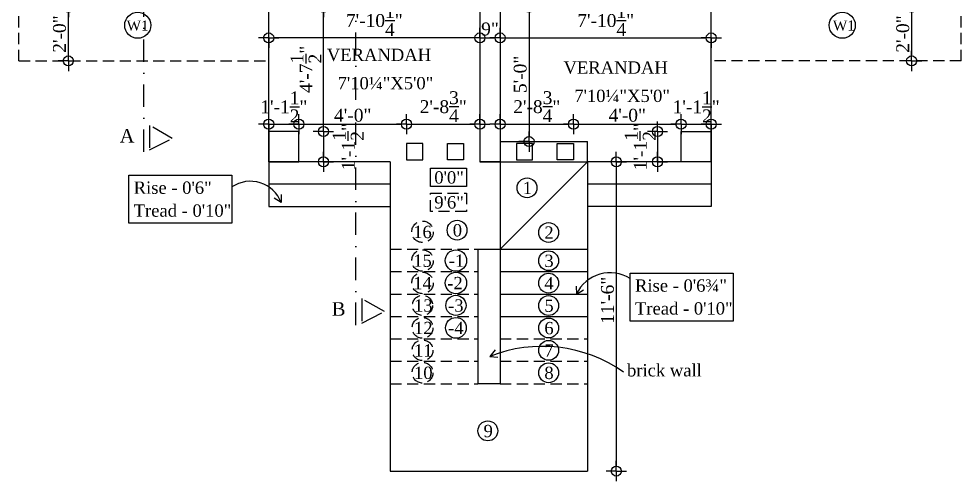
# Model space of a CAD drawing. Extents: x -4781 to 3971, y -2954 to -1072.
# Drawn here: x -2926 to -2505.5, y -2288.2 to -2081.9 of the extents above; entities that cross this region are included whole.
import ezdxf

# ---------------------------------------------------------------- set-up
doc = ezdxf.new("R2010")
doc.units = 0
doc.header["$LTSCALE"] = 20
doc.header["$MEASUREMENT"] = 0
doc.header["$PDMODE"] = 34
doc.linetypes.add('DASHDOT', pattern=[1, 0.5, -0.25, 0, -0.25])
doc.linetypes.add('HIDDEN', pattern=[0.375, 0.25, -0.125])
doc.layers.get('0').update_dxf_attribs({"linetype": 'CONTINUOUS'})
doc.layers.get('DEFPOINTS').update_dxf_attribs({"linetype": 'CONTINUOUS'})
for name, color, linetype in [('DETTEXT', 7, 'CONTINUOUS'), ('DIMLINE', 254, 'CONTINUOUS'), ('Roof lilne', 31, 'CONTINUOUS'), ('sec', 13, 'DASHDOT'), ('text', 2, 'CONTINUOUS'), ('wall', 13, 'CONTINUOUS'), ('windowtext', 2, 'CONTINUOUS')]:
    doc.layers.add(name, color=color, linetype=linetype)
doc.styles.add('DIMTEXT', font='times_1.ttf')
doc.styles.add('style5', font='times_1.ttf')
doc.dimstyles.new('ARCH_48_0', dxfattribs={"dimtxt": 5.75, "dimasz": 2.25, "dimexe": 0.25, "dimexo": 0, "dimgap": 1, "dimtad": 1, "dimzin": 3, "dimdsep": 46, "dimlunit": 4, "dimtxsty": 'DIMTEXT', "dimblk": 'BLK', "dimcen": 0, "dimdle": 0.09375, "dimse1": 1, "dimse2": 1, "dimclrd": 254, "dimclrt": 3, "dimadec": 1, "dimazin": 0, "dimtfac": 1, "dimtix": 1, "dimtmove": 2, "dimatfit": 3, "dimldrblk": 'NONE', "dimfxl": 0.25, "dimtvp": 1.4625, "dimtolj": 1, "dimtzin": 15, "dimarcsym": 0})

# ---------------------------------------------------------------- blocks, each defined once
blk = doc.blocks.new('BLK')
for q in [(0, 2), (-2, 0), (2, 0), (0, -2)]:
    blk.add_line((0, 0), q)
blk.add_circle((0, 0), 1)
blk = doc.blocks.new('*D368')
at = {"layer": 'DEFPOINTS', "color": 0, "lineweight": -2, "transparency": 16777216}
for p in [(-2678.89, -2145.65), (-2678.89, -2283.65), (-2659.34, -2283.65)]:
    blk.add_point(p, dxfattribs=at)
at = {"layer": 'DIMLINE', "color": 254, "lineweight": -2, "transparency": 16777216}
blk.add_line((-2659.34, -2147.9), (-2659.34, -2281.4), dxfattribs=at)
at = {"layer": 'DIMLINE', "color": 254, "lineweight": -2, "transparency": 16777216, "xscale": 2.25, "yscale": 2.25, "zscale": 2.25}
for p, rotation in [((-2659.34, -2145.65), 90), ((-2659.34, -2283.65), 270)]:
    blk.add_blockref('BLK', p, dxfattribs=dict(at, rotation=rotation))
at = {"layer": 'DIMLINE', "color": 3, "lineweight": -2, "transparency": 16777216, "insert": (-2663.27, -2207.46), "char_height": 5.75, "attachment_point": 5, "rotation": 90, "style": 'DIMTEXT'}
blk.add_mtext('\\A1;11\'-6"', dxfattribs=at)
blk = doc.blocks.new('_None')
blk = doc.blocks.new('*D445')
at = {"layer": 'DEFPOINTS', "color": 0, "lineweight": -2, "transparency": 16777216}
for p in [(-2807.83, -2076.65), (-2790.06, -2076.65), (-2805.46, -2132.15)]:
    blk.add_point(p, dxfattribs=at)
at = {"layer": 'DIMLINE', "color": 254, "lineweight": -2, "transparency": 16777216}
blk.add_line((-2790.06, -2129.9), (-2790.06, -2078.9), dxfattribs=at)
at = {"layer": 'DIMLINE', "color": 254, "lineweight": -2, "transparency": 16777216, "xscale": 2.25, "yscale": 2.25, "zscale": 2.25}
for p, rotation in [((-2790.06, -2076.65), 90), ((-2790.06, -2132.15), 270)]:
    blk.add_blockref('BLK', p, dxfattribs=dict(at, rotation=rotation))
at = {"layer": 'DIMLINE', "color": 3, "lineweight": -2, "transparency": 16777216, "insert": (-2797.81, -2104.4), "char_height": 5.75, "attachment_point": 5, "rotation": 90, "style": 'DIMTEXT'}
blk.add_mtext('\\A1;4\'-7{\\H1.000000x;\\S1/2;}"', dxfattribs=at)
blk = doc.blocks.new('*D446')
at = {"layer": 'DEFPOINTS', "color": 0, "lineweight": -2, "transparency": 16777216}
for p in [(-2752.95, -2128.84), (-2800.96, -2136.65), (-2752.95, -2141.15)]:
    blk.add_point(p, dxfattribs=at)
at = {"layer": 'DIMLINE', "color": 254, "lineweight": -2, "transparency": 16777216}
blk.add_line((-2798.71, -2128.84), (-2755.2, -2128.84), dxfattribs=at)
at = {"layer": 'DIMLINE', "color": 254, "lineweight": -2, "transparency": 16777216, "xscale": 2.25, "yscale": 2.25, "zscale": 2.25, "rotation": 180}
blk.add_blockref('BLK', (-2800.96, -2128.84), dxfattribs=at)
at = {"layer": 'DIMLINE', "color": 254, "lineweight": -2, "transparency": 16777216, "xscale": 2.25, "yscale": 2.25, "zscale": 2.25}
blk.add_blockref('BLK', (-2752.95, -2128.84), dxfattribs=at)
at = {"layer": 'DIMLINE', "color": 3, "lineweight": -2, "transparency": 16777216, "insert": (-2776.96, -2124.92), "char_height": 5.75, "attachment_point": 5, "style": 'DIMTEXT'}
blk.add_mtext('\\A1;4\'-0"', dxfattribs=at)
blk = doc.blocks.new('*D447')
at = {"layer": 'DEFPOINTS', "color": 0, "lineweight": -2, "transparency": 16777216}
for p in [(-2720.21, -2128.84), (-2720.21, -2136.65), (-2752.95, -2141.15)]:
    blk.add_point(p, dxfattribs=at)
at = {"layer": 'DIMLINE', "color": 254, "lineweight": -2, "transparency": 16777216}
blk.add_line((-2750.7, -2128.84), (-2722.46, -2128.84), dxfattribs=at)
at = {"layer": 'DIMLINE', "color": 254, "lineweight": -2, "transparency": 16777216, "xscale": 2.25, "yscale": 2.25, "zscale": 2.25, "rotation": 180}
blk.add_blockref('BLK', (-2752.95, -2128.84), dxfattribs=at)
at = {"layer": 'DIMLINE', "color": 254, "lineweight": -2, "transparency": 16777216, "xscale": 2.25, "yscale": 2.25, "zscale": 2.25}
blk.add_blockref('BLK', (-2720.21, -2128.84), dxfattribs=at)
at = {"layer": 'DIMLINE', "color": 3, "lineweight": -2, "transparency": 16777216, "insert": (-2736.58, -2121.05), "char_height": 5.75, "attachment_point": 5, "style": 'DIMTEXT'}
blk.add_mtext('\\A1;2\'-8{\\H1.000000x;\\S3/4;}"', dxfattribs=at)
blk = doc.blocks.new('*D448')
at = {"layer": 'DEFPOINTS', "color": 0, "lineweight": -2, "transparency": 16777216}
for p in [(-2711.21, -2090.37), (-2720.21, -2136.65), (-2711.21, -2136.65)]:
    blk.add_point(p, dxfattribs=at)
at = {"layer": 'DIMLINE', "color": 254, "lineweight": -2, "transparency": 16777216}
blk.add_line((-2717.96, -2090.37), (-2713.46, -2090.37), dxfattribs=at)
at = {"layer": 'DIMLINE', "color": 254, "lineweight": -2, "transparency": 16777216, "xscale": 2.25, "yscale": 2.25, "zscale": 2.25, "rotation": 180}
blk.add_blockref('BLK', (-2720.21, -2090.37), dxfattribs=at)
at = {"layer": 'DIMLINE', "color": 254, "lineweight": -2, "transparency": 16777216, "xscale": 2.25, "yscale": 2.25, "zscale": 2.25}
blk.add_blockref('BLK', (-2711.21, -2090.37), dxfattribs=at)
at = {"layer": 'DIMLINE', "color": 3, "lineweight": -2, "transparency": 16777216, "insert": (-2715.71, -2086.43), "char_height": 5.75, "attachment_point": 5, "style": 'DIMTEXT'}
blk.add_mtext('\\A1;9"', dxfattribs=at)
blk = doc.blocks.new('*D449')
at = {"layer": 'DEFPOINTS', "color": 0, "lineweight": -2, "transparency": 16777216}
for p in [(-2678.46, -2128.84), (-2711.21, -2136.65), (-2678.46, -2137.55)]:
    blk.add_point(p, dxfattribs=at)
at = {"layer": 'DIMLINE', "color": 254, "lineweight": -2, "transparency": 16777216}
blk.add_line((-2708.96, -2128.84), (-2680.71, -2128.84), dxfattribs=at)
at = {"layer": 'DIMLINE', "color": 254, "lineweight": -2, "transparency": 16777216, "xscale": 2.25, "yscale": 2.25, "zscale": 2.25, "rotation": 180}
blk.add_blockref('BLK', (-2711.21, -2128.84), dxfattribs=at)
at = {"layer": 'DIMLINE', "color": 254, "lineweight": -2, "transparency": 16777216, "xscale": 2.25, "yscale": 2.25, "zscale": 2.25}
blk.add_blockref('BLK', (-2678.46, -2128.84), dxfattribs=at)
at = {"layer": 'DIMLINE', "color": 3, "lineweight": -2, "transparency": 16777216, "insert": (-2694.83, -2121.05), "char_height": 5.75, "attachment_point": 5, "style": 'DIMTEXT'}
blk.add_mtext('\\A1;2\'-8{\\H1.000000x;\\S3/4;}"', dxfattribs=at)
blk = doc.blocks.new('*D450')
at = {"layer": 'DEFPOINTS', "color": 0, "lineweight": -2, "transparency": 16777216}
for p in [(-2630.46, -2128.84), (-2678.46, -2137.55), (-2630.46, -2136.65)]:
    blk.add_point(p, dxfattribs=at)
at = {"layer": 'DIMLINE', "color": 254, "lineweight": -2, "transparency": 16777216}
blk.add_line((-2676.21, -2128.84), (-2632.71, -2128.84), dxfattribs=at)
at = {"layer": 'DIMLINE', "color": 254, "lineweight": -2, "transparency": 16777216, "xscale": 2.25, "yscale": 2.25, "zscale": 2.25, "rotation": 180}
blk.add_blockref('BLK', (-2678.46, -2128.84), dxfattribs=at)
at = {"layer": 'DIMLINE', "color": 254, "lineweight": -2, "transparency": 16777216, "xscale": 2.25, "yscale": 2.25, "zscale": 2.25}
blk.add_blockref('BLK', (-2630.46, -2128.84), dxfattribs=at)
at = {"layer": 'DIMLINE', "color": 3, "lineweight": -2, "transparency": 16777216, "insert": (-2654.46, -2124.92), "char_height": 5.75, "attachment_point": 5, "style": 'DIMTEXT'}
blk.add_mtext('\\A1;4\'-0"', dxfattribs=at)
blk = doc.blocks.new('*D451')
at = {"layer": 'DEFPOINTS', "color": 0, "lineweight": -2, "transparency": 16777216}
for p in [(-2616.96, -2090.37), (-2711.21, -2111.66), (-2616.96, -2111.66)]:
    blk.add_point(p, dxfattribs=at)
at = {"layer": 'DIMLINE', "color": 254, "lineweight": -2, "transparency": 16777216}
blk.add_line((-2708.96, -2090.37), (-2619.21, -2090.37), dxfattribs=at)
at = {"layer": 'DIMLINE', "color": 254, "lineweight": -2, "transparency": 16777216, "xscale": 2.25, "yscale": 2.25, "zscale": 2.25, "rotation": 180}
blk.add_blockref('BLK', (-2711.21, -2090.37), dxfattribs=at)
at = {"layer": 'DIMLINE', "color": 254, "lineweight": -2, "transparency": 16777216, "xscale": 2.25, "yscale": 2.25, "zscale": 2.25}
blk.add_blockref('BLK', (-2616.96, -2090.37), dxfattribs=at)
at = {"layer": 'DIMLINE', "color": 3, "lineweight": -2, "transparency": 16777216, "insert": (-2664.08, -2082.61), "char_height": 5.75, "attachment_point": 5, "style": 'DIMTEXT'}
blk.add_mtext('\\A1;7\'-10{\\H1.000000x;\\S1/4;}"', dxfattribs=at)
blk = doc.blocks.new('*D452')
at = {"layer": 'DEFPOINTS', "color": 0, "lineweight": -2, "transparency": 16777216}
for p in [(-2711.21, -2076.65), (-2711.21, -2136.65), (-2698.29, -2136.65)]:
    blk.add_point(p, dxfattribs=at)
at = {"layer": 'DIMLINE', "color": 254, "lineweight": -2, "transparency": 16777216}
blk.add_line((-2698.29, -2078.9), (-2698.29, -2134.4), dxfattribs=at)
at = {"layer": 'DIMLINE', "color": 254, "lineweight": -2, "transparency": 16777216, "xscale": 2.25, "yscale": 2.25, "zscale": 2.25}
for p, rotation in [((-2698.29, -2076.65), 90), ((-2698.29, -2136.65), 270)]:
    blk.add_blockref('BLK', p, dxfattribs=dict(at, rotation=rotation))
at = {"layer": 'DIMLINE', "color": 3, "lineweight": -2, "transparency": 16777216, "insert": (-2702.21, -2106.65), "char_height": 5.75, "attachment_point": 5, "rotation": 90, "style": 'DIMTEXT'}
blk.add_mtext('\\A1;5\'-0"', dxfattribs=at)
blk = doc.blocks.new('*D453')
at = {"layer": 'DEFPOINTS', "color": 0, "lineweight": -2, "transparency": 16777216}
for p in [(-2814.46, -2076.65), (-2720.21, -2076.65), (-2814.46, -2090.37)]:
    blk.add_point(p, dxfattribs=at)
at = {"layer": 'DIMLINE', "color": 254, "lineweight": -2, "transparency": 16777216}
blk.add_line((-2722.46, -2090.37), (-2812.21, -2090.37), dxfattribs=at)
at = {"layer": 'DIMLINE', "color": 254, "lineweight": -2, "transparency": 16777216, "xscale": 2.25, "yscale": 2.25, "zscale": 2.25, "rotation": 180}
blk.add_blockref('BLK', (-2814.46, -2090.37), dxfattribs=at)
at = {"layer": 'DIMLINE', "color": 254, "lineweight": -2, "transparency": 16777216, "xscale": 2.25, "yscale": 2.25, "zscale": 2.25}
blk.add_blockref('BLK', (-2720.21, -2090.37), dxfattribs=at)
at = {"layer": 'DIMLINE', "color": 3, "lineweight": -2, "transparency": 16777216, "insert": (-2767.33, -2082.61), "char_height": 5.75, "attachment_point": 5, "style": 'DIMTEXT'}
blk.add_mtext('\\A1;7\'-10{\\H1.000000x;\\S1/4;}"', dxfattribs=at)
blk = doc.blocks.new('*D454')
at = {"layer": 'DEFPOINTS', "color": 0, "lineweight": -2, "transparency": 16777216}
for p in [(-2903.87, -2076.65), (-2897.04, -2076.65), (-2897.04, -2100.65)]:
    blk.add_point(p, dxfattribs=at)
at = {"layer": 'DIMLINE', "color": 254, "lineweight": -2, "transparency": 16777216}
blk.add_line((-2903.87, -2098.4), (-2903.87, -2078.9), dxfattribs=at)
at = {"layer": 'DIMLINE', "color": 254, "lineweight": -2, "transparency": 16777216, "xscale": 2.25, "yscale": 2.25, "zscale": 2.25}
for p, rotation in [((-2903.87, -2076.65), 90), ((-2903.87, -2100.65), 270)]:
    blk.add_blockref('BLK', p, dxfattribs=dict(at, rotation=rotation))
at = {"layer": 'DIMLINE', "color": 3, "lineweight": -2, "transparency": 16777216, "insert": (-2907.79, -2088.65), "char_height": 5.75, "attachment_point": 5, "rotation": 90, "style": 'DIMTEXT'}
blk.add_mtext('\\A1;2\'-0"', dxfattribs=at)
blk = doc.blocks.new('*D457')
at = {"layer": 'DEFPOINTS', "color": 0, "lineweight": -2, "transparency": 16777216}
for p in [(-2523.05, -2076.65), (-2527.55, -2100.65), (-2523.05, -2100.65)]:
    blk.add_point(p, dxfattribs=at)
at = {"layer": 'DIMLINE', "color": 254, "lineweight": -2, "transparency": 16777216}
blk.add_line((-2527.55, -2078.9), (-2527.55, -2098.4), dxfattribs=at)
at = {"layer": 'DIMLINE', "color": 254, "lineweight": -2, "transparency": 16777216, "xscale": 2.25, "yscale": 2.25, "zscale": 2.25}
for p, rotation in [((-2527.55, -2076.65), 90), ((-2527.55, -2100.65), 270)]:
    blk.add_blockref('BLK', p, dxfattribs=dict(at, rotation=rotation))
at = {"layer": 'DIMLINE', "color": 3, "lineweight": -2, "transparency": 16777216, "insert": (-2531.47, -2088.65), "char_height": 5.75, "attachment_point": 5, "rotation": 90, "style": 'DIMTEXT'}
blk.add_mtext('\\A1;2\'-0"', dxfattribs=at)
blk = doc.blocks.new('*D471')
at = {"layer": 'DEFPOINTS', "color": 0, "lineweight": -2, "transparency": 16777216}
for p in [(-2805.46, -2132.15), (-2800.96, -2145.65), (-2790.06, -2145.65)]:
    blk.add_point(p, dxfattribs=at)
at = {"layer": 'DIMLINE', "color": 254, "lineweight": -2, "transparency": 16777216}
blk.add_line((-2790.06, -2134.4), (-2790.06, -2143.4), dxfattribs=at)
at = {"layer": 'DIMLINE', "color": 254, "lineweight": -2, "transparency": 16777216, "xscale": 2.25, "yscale": 2.25, "zscale": 2.25}
for p, rotation in [((-2790.06, -2132.15), 90), ((-2790.06, -2145.65), 270)]:
    blk.add_blockref('BLK', p, dxfattribs=dict(at, rotation=rotation))
at = {"layer": 'DIMLINE', "color": 3, "lineweight": -2, "transparency": 16777216, "insert": (-2778.99, -2138.9), "char_height": 5.75, "attachment_point": 5, "rotation": 90, "style": 'DIMTEXT'}
blk.add_mtext('\\A1;1\'-1{\\H1.000000x;\\S1/2;}"', dxfattribs=at)
blk = doc.blocks.new('*D472')
at = {"layer": 'DEFPOINTS', "color": 0, "lineweight": -2, "transparency": 16777216}
for p in [(-2800.96, -2128.84), (-2814.46, -2132.15), (-2800.96, -2133.34)]:
    blk.add_point(p, dxfattribs=at)
at = {"layer": 'DIMLINE', "color": 254, "lineweight": -2, "transparency": 16777216}
for p, q in [((-2816.71, -2128.84), (-2818.96, -2128.84)), ((-2814.46, -2128.84), (-2800.96, -2128.84)), ((-2798.71, -2128.84), (-2796.46, -2128.84))]:
    blk.add_line(p, q, dxfattribs=at)
at = {"layer": 'DIMLINE', "color": 254, "lineweight": -2, "transparency": 16777216, "xscale": 2.25, "yscale": 2.25, "zscale": 2.25}
blk.add_blockref('BLK', (-2814.46, -2128.84), dxfattribs=at)
at = {"layer": 'DIMLINE', "color": 254, "lineweight": -2, "transparency": 16777216, "xscale": 2.25, "yscale": 2.25, "zscale": 2.25, "rotation": 180}
blk.add_blockref('BLK', (-2800.96, -2128.84), dxfattribs=at)
at = {"layer": 'DIMLINE', "color": 3, "lineweight": -2, "transparency": 16777216, "insert": (-2807.71, -2121.14), "char_height": 5.75, "attachment_point": 5, "style": 'DIMTEXT'}
blk.add_mtext('\\A1;1\'-1{\\H1.000000x;\\S1/2;}"', dxfattribs=at)
blk = doc.blocks.new('*D473')
at = {"layer": 'DEFPOINTS', "color": 0, "lineweight": -2, "transparency": 16777216}
for p in [(-2616.96, -2128.84), (-2630.46, -2135.02), (-2616.96, -2135.02)]:
    blk.add_point(p, dxfattribs=at)
at = {"layer": 'DIMLINE', "color": 254, "lineweight": -2, "transparency": 16777216}
for p, q in [((-2632.71, -2128.84), (-2634.96, -2128.84)), ((-2630.46, -2128.84), (-2616.96, -2128.84)), ((-2614.71, -2128.84), (-2612.46, -2128.84))]:
    blk.add_line(p, q, dxfattribs=at)
at = {"layer": 'DIMLINE', "color": 254, "lineweight": -2, "transparency": 16777216, "xscale": 2.25, "yscale": 2.25, "zscale": 2.25}
blk.add_blockref('BLK', (-2630.46, -2128.84), dxfattribs=at)
at = {"layer": 'DIMLINE', "color": 254, "lineweight": -2, "transparency": 16777216, "xscale": 2.25, "yscale": 2.25, "zscale": 2.25, "rotation": 180}
blk.add_blockref('BLK', (-2616.96, -2128.84), dxfattribs=at)
at = {"layer": 'DIMLINE', "color": 3, "lineweight": -2, "transparency": 16777216, "insert": (-2623.71, -2121.14), "char_height": 5.75, "attachment_point": 5, "style": 'DIMTEXT'}
blk.add_mtext('\\A1;1\'-1{\\H1.000000x;\\S1/2;}"', dxfattribs=at)
blk = doc.blocks.new('*D474')
at = {"layer": 'DEFPOINTS', "color": 0, "lineweight": -2, "transparency": 16777216}
for p in [(-2630.46, -2132.15), (-2640.98, -2145.65), (-2630.46, -2145.65)]:
    blk.add_point(p, dxfattribs=at)
at = {"layer": 'DIMLINE', "color": 254, "lineweight": -2, "transparency": 16777216}
for p, q in [((-2640.98, -2129.9), (-2640.98, -2127.65)), ((-2640.98, -2132.15), (-2640.98, -2145.65)), ((-2640.98, -2147.9), (-2640.98, -2150.15))]:
    blk.add_line(p, q, dxfattribs=at)
at = {"layer": 'DIMLINE', "color": 254, "lineweight": -2, "transparency": 16777216, "xscale": 2.25, "yscale": 2.25, "zscale": 2.25}
for p, rotation in [((-2640.98, -2132.15), 270), ((-2640.98, -2145.65), 90)]:
    blk.add_blockref('BLK', p, dxfattribs=dict(at, rotation=rotation))
at = {"layer": 'DIMLINE', "color": 3, "lineweight": -2, "transparency": 16777216, "insert": (-2648.67, -2138.9), "char_height": 5.75, "attachment_point": 5, "rotation": 90, "style": 'DIMTEXT'}
blk.add_mtext('\\A1;1\'-1{\\H1.000000x;\\S1/2;}"', dxfattribs=at)

msp = doc.modelspace()

# ---------------------------------------------------------------- linework, layer by layer
for p, q in [((-2814.457, -2145.654), (-2814.457, -2076.654)), ((-2616.957, -2145.654), (-2616.957, -2076.654)), ((-2814.457, -2145.654), (-2814.457, -2165.654)), ((-2760.207, -2145.654), (-2760.207, -2283.654)), ((-2711.207, -2145.654), (-2711.207, -2184.654)), ((-2711.207, -2184.654), (-2672.207, -2145.654)), ((-2672.207, -2145.654), (-2672.207, -2283.654)), ((-2616.957, -2145.654), (-2616.957, -2165.654)), ((-2711.207, -2184.654), (-2672.207, -2184.654)), ((-2711.207, -2194.654), (-2672.207, -2194.654)), ((-2711.207, -2204.654), (-2672.207, -2204.654)), ((-2711.207, -2214.654), (-2672.207, -2214.654)), ((-2760.207, -2283.654), (-2672.207, -2283.654))]:
    msp.add_line(p, q)
at = {"lineweight": -2}
for p, q in [((-2711.207, -2136.654), (-2672.207, -2136.654)), ((-2672.207, -2145.654), (-2672.207, -2136.654)), ((-2760.207, -2145.654), (-2814.457, -2145.654)), ((-2711.207, -2145.654), (-2672.207, -2145.654)), ((-2616.957, -2145.654), (-2672.207, -2145.654)), ((-2760.207, -2155.654), (-2814.457, -2155.654)), ((-2616.957, -2155.654), (-2672.207, -2155.654)), ((-2814.457, -2165.654), (-2760.207, -2165.654)), ((-2616.957, -2165.654), (-2672.207, -2165.654))]:
    msp.add_line(p, q, dxfattribs=at)
at = {"linetype": 'HIDDEN'}
for p, q in [((-2760.207, -2184.654), (-2721.207, -2184.654)), ((-2760.207, -2194.654), (-2721.207, -2194.654)), ((-2760.207, -2204.654), (-2721.207, -2204.654)), ((-2760.207, -2214.654), (-2721.207, -2214.654)), ((-2760.207, -2224.654), (-2721.207, -2224.654)), ((-2711.207, -2224.654), (-2672.207, -2224.654)), ((-2760.207, -2234.654), (-2721.207, -2234.654)), ((-2711.207, -2234.654), (-2672.207, -2234.654)), ((-2760.207, -2244.654), (-2721.207, -2244.654)), ((-2711.207, -2244.654), (-2672.207, -2244.654))]:
    msp.add_line(p, q, dxfattribs=at)
at = {"lineweight": -2}
for points in [[(-2752.953, -2137.554), (-2752.953, -2144.754), (-2745.753, -2144.754), (-2745.753, -2137.554)], [(-2727.461, -2137.554), (-2727.461, -2144.754), (-2734.661, -2144.754), (-2734.661, -2137.554)], [(-2703.953, -2137.554), (-2703.953, -2144.754), (-2696.753, -2144.754), (-2696.753, -2137.554)], [(-2678.461, -2137.554), (-2678.461, -2144.754), (-2685.661, -2144.754), (-2685.661, -2137.554)]]:
    msp.add_lwpolyline(points, close=True, dxfattribs=at)
at = {"layer": 'DETTEXT', "color": 7}
for points in [[(-2876.904, -2151.655), (-2830.853, -2151.655), (-2830.853, -2173.094), (-2876.904, -2173.094)], [(-2653.185, -2195.317), (-2607.134, -2195.317), (-2607.134, -2216.755), (-2653.185, -2216.755)]]:
    msp.add_lwpolyline(points, close=True, dxfattribs=at)
at = {"layer": 'DETTEXT'}
for points in [[(-2808.832, -2160.261), (-2808.93, -2163.815), (-2812.084, -2161.913)], [(-2677.206, -2201.101), (-2677.108, -2204.654), (-2673.954, -2202.752)], [(-2713.385, -2229.54), (-2715.792, -2232.502), (-2712.206, -2232.859)]]:
    msp.add_lwpolyline(points, dxfattribs=at)
for centre, radius, start, end in [((-2822.599, -2168.936), 14.597, 20.53954, 124.43631), ((-2662.079, -2211.805), 16.644, 57.69844, 154.55621), ((-2692.434, -2290.974), 62.965, 54.80277, 111.77538)]:
    msp.add_arc(centre, radius, start, end, dxfattribs=at)
at = {"layer": 'Roof lilne', "linetype": 'HIDDEN'}
for p, q in [((-2925.957, -2100.654), (-2925.957, -2079.654)), ((-2505.457, -2100.654), (-2505.457, -2079.654)), ((-2925.957, -2100.654), (-2814.457, -2100.654)), ((-2505.457, -2100.654), (-2616.957, -2100.654))]:
    msp.add_line(p, q, dxfattribs=at)
at = {"layer": 'sec', "lineweight": -2}
for p, q in [((-2870.207, -2141.221), (-2870.207, -1684.307)), ((-2775.533, -2218.499), (-2775.533, -1684.307))]:
    msp.add_line(p, q, dxfattribs=at)
for points in [[(-2867.594, -2129.443), (-2867.594, -2140.346), (-2857.516, -2135.211), (-2867.594, -2129.443)], [(-2772.92, -2206.721), (-2772.92, -2217.624), (-2762.842, -2212.49), (-2772.92, -2206.721)]]:
    msp.add_lwpolyline(points, dxfattribs=at)
at = {"layer": 'text', "color": 7}
msp.add_lwpolyline([(-2742.236, -2148.51), (-2726.249, -2148.51), (-2726.249, -2156.657), (-2742.236, -2156.657)], close=True, dxfattribs=at)
msp.add_lwpolyline([(-2742.236, -2148.51), (-2726.249, -2148.51), (-2726.249, -2156.657), (-2742.236, -2156.657)], close=True, dxfattribs=at)
at = {"layer": 'text', "color": 7, "linetype": 'HIDDEN'}
msp.add_lwpolyline([(-2742.236, -2159.616), (-2726.249, -2159.616), (-2726.249, -2167.763), (-2742.236, -2167.763)], close=True, dxfattribs=at)
msp.add_lwpolyline([(-2742.236, -2159.616), (-2726.249, -2159.616), (-2726.249, -2167.763), (-2742.236, -2167.763)], close=True, dxfattribs=at)
at = {"layer": 'text', "color": 7}
for centre, radius in [((-2699.19, -2157.281), 4.426), ((-2730.406, -2176.157), 4.426), ((-2689.538, -2177.197), 4.426), ((-2730.913, -2189.717), 4.785), ((-2689.538, -2189.795), 4.426), ((-2730.913, -2199.717), 4.785), ((-2689.538, -2199.795), 4.426), ((-2730.913, -2209.717), 4.496), ((-2689.538, -2209.795), 4.426), ((-2730.913, -2219.758), 4.634), ((-2689.538, -2219.795), 4.426), ((-2689.538, -2229.795), 4.426), ((-2689.538, -2239.795), 4.426), ((-2716.666, -2265.719), 4.426)]:
    msp.add_circle(centre, radius, dxfattribs=at)
at = {"layer": 'text', "color": 7, "linetype": 'HIDDEN'}
for centre, radius in [((-2745.809, -2176.899), 4.785), ((-2745.809, -2189.717), 4.785), ((-2745.809, -2199.717), 4.785), ((-2745.809, -2209.717), 4.496), ((-2745.809, -2219.758), 4.634), ((-2745.809, -2229.758), 4.634), ((-2745.809, -2239.758), 4.634)]:
    msp.add_circle(centre, radius, dxfattribs=at)
at = {"layer": 'wall'}
for p, q in [((-2720.207, -2076.654), (-2720.207, -2145.654)), ((-2711.207, -2076.654), (-2711.207, -2145.654)), ((-2720.207, -2145.654), (-2711.207, -2145.654)), ((-2711.207, -2145.654), (-2720.207, -2145.654)), ((-2721.207, -2184.654), (-2711.207, -2184.654)), ((-2721.207, -2184.654), (-2721.207, -2244.654)), ((-2711.207, -2184.654), (-2711.207, -2244.654)), ((-2711.207, -2244.654), (-2721.207, -2244.654))]:
    msp.add_line(p, q, dxfattribs=at)
for points in [[(-2800.957, -2132.154), (-2814.457, -2132.154), (-2814.457, -2145.654), (-2800.957, -2145.654)], [(-2630.457, -2132.154), (-2616.957, -2132.154), (-2616.957, -2145.654), (-2630.457, -2145.654)]]:
    msp.add_lwpolyline(points, close=True, dxfattribs=at)
at = {"layer": 'windowtext', "color": 7}
for centre in [(-2872.913, -2084.734), (-2558.501, -2084.734)]:
    msp.add_circle(centre, 5.796, dxfattribs=at)

# ---------------------------------------------------------------- texts
at = {"layer": 'DETTEXT', "color": 7, "style": 'style5'}
for s, height, p in [('Rise - 0\'6"', 5.48935, (-2874.711, -2159.945)), ('Tread - 0\'10"', 5.48935, (-2874.711, -2170.159)), ('Rise - 0\'6¾"', 5.48935, (-2650.991, -2203.606)), ('Tread - 0\'10"', 5.48935, (-2650.991, -2213.82)), ('brick wall', 5.4893, (-2654.561, -2241.418))]:
    msp.add_text(s, height=height, dxfattribs=at).set_placement(p)
at = {"layer": 'sec', "color": 2, "lineweight": -2, "style": 'style5'}
for s, p in [('A', (-2880.951, -2137.056)), ('B', (-2786.278, -2214.334))]:
    msp.add_text(s, height=6.038, dxfattribs=at).set_placement(p)
at = {"layer": 'text', "style": 'style5'}
for s, height, p in [('VERANDAH', 5.4893, (-2788.512, -2100.672)), ('VERANDAH', 5.4893, (-2682.888, -2106.332)), ('7\'10¼"X5\'0"', 5.48935, (-2783.711, -2113.313)), ('7\'10¼"X5\'0"', 5.48935, (-2678.088, -2118.974)), ('0\'0"', 5.4893, (-2740.557, -2155.377)), ('0\'0"', 5.4893, (-2740.557, -2155.377)), ('1', 5.489, (-2701.104, -2160.077)), ('0', 5.489, (-2732.32, -2178.954)), ('16', 5.4893, (-2749.981, -2179.696)), ('2', 5.489, (-2691.453, -2179.994)), ('15', 5.4893, (-2749.981, -2192.514)), ('-1', 5.4893, (-2734.088, -2192.514)), ('3', 5.489, (-2691.453, -2192.592)), ('14', 5.4893, (-2749.981, -2202.514)), ('-2', 5.4893, (-2734.775, -2202.514)), ('4', 5.489, (-2691.453, -2202.592)), ('13', 5.4893, (-2749.617, -2212.514)), ('-3', 5.4893, (-2734.411, -2212.514)), ('5', 5.489, (-2691.453, -2212.592)), ('12', 5.4893, (-2749.617, -2222.555)), ('-4', 5.4893, (-2734.387, -2222.555)), ('6', 5.489, (-2691.453, -2222.592)), ('11', 5.4893, (-2749.617, -2232.555)), ('7', 5.489, (-2691.453, -2232.592)), ('10', 5.4893, (-2749.617, -2242.555)), ('8', 5.489, (-2691.453, -2242.592)), ('9', 5.489, (-2718.581, -2268.515))]:
    msp.add_text(s, height=height, dxfattribs=at).set_placement(p)
at = {"layer": 'text', "linetype": 'HIDDEN', "style": 'style5'}
msp.add_text('9\'6"', height=5.4893, dxfattribs=at).set_placement((-2740.557, -2166.483))
msp.add_text('9\'6"', height=5.4893, dxfattribs=at).set_placement((-2740.557, -2166.483))
at = {"layer": 'windowtext', "style": 'style5'}
for p in [(-2877.837, -2087.103), (-2562.69, -2087.103)]:
    msp.add_text('W1', height=4.4913, dxfattribs=at).set_placement(p)

# ---------------------------------------------------------------- dimensions: what is measured, and where the dimension line sits
at = {"layer": 'DIMLINE', "lineweight": -2}
for base, p1, p2, picture, middle in [((-2903.867, -2076.654), (-2897.039, -2100.654), (-2897.039, -2076.654), '*D454', (-2907.792, -2088.654)), ((-2790.06, -2076.654), (-2805.457, -2132.154), (-2807.833, -2076.654), '*D445', (-2797.814, -2104.404)), ((-2698.286, -2136.654), (-2711.207, -2076.654), (-2711.207, -2136.654), '*D452', (-2702.211, -2106.654)), ((-2527.547, -2100.654), (-2523.047, -2076.654), (-2523.047, -2100.654), '*D457', (-2531.472, -2088.654)), ((-2640.978, -2145.654), (-2630.457, -2132.154), (-2630.457, -2145.654), '*D474', (-2648.674, -2138.904))]:
    dim = msp.add_linear_dim(base=base, p1=p1, p2=p2, angle=90, dimstyle='ARCH_48_0', override={"dimfxl": 0.18}, dxfattribs=at)
    dim.commit()
    dim.dimension.update_dxf_attribs({"geometry": picture, "text_midpoint": middle})
for base, p1, p2, picture, middle in [((-2814.457, -2090.368), (-2720.207, -2076.654), (-2814.457, -2076.654), '*D453', (-2767.332, -2082.614)), ((-2616.957, -2090.368), (-2711.207, -2111.663), (-2616.957, -2111.663), '*D451', (-2664.082, -2082.614)), ((-2711.207, -2090.368), (-2720.207, -2136.654), (-2711.207, -2136.654), '*D448', (-2715.707, -2086.435)), ((-2800.957, -2128.841), (-2814.457, -2132.154), (-2800.957, -2133.341), '*D472', (-2807.707, -2121.145)), ((-2720.207, -2128.841), (-2752.953, -2141.154), (-2720.207, -2136.654), '*D447', (-2736.58, -2121.045)), ((-2678.461, -2128.841), (-2711.207, -2136.654), (-2678.461, -2137.554), '*D449', (-2694.834, -2121.045)), ((-2616.957, -2128.841), (-2630.457, -2135.016), (-2616.957, -2135.016), '*D473', (-2623.707, -2121.145)), ((-2752.953, -2128.841), (-2800.957, -2136.654), (-2752.953, -2141.154), '*D446', (-2776.955, -2124.916)), ((-2630.457, -2128.841), (-2678.461, -2137.554), (-2630.457, -2136.654), '*D450', (-2654.459, -2124.916))]:
    dim = msp.add_linear_dim(base=base, p1=p1, p2=p2, dimstyle='ARCH_48_0', override={"dimfxl": 0.18}, dxfattribs=at)
    dim.commit()
    dim.dimension.update_dxf_attribs({"geometry": picture, "text_midpoint": middle})
for base, p1, p2, picture, middle in [((-2790.06, -2145.654), (-2805.457, -2132.154), (-2800.957, -2145.654), '*D471', (-2778.991, -2138.904)), ((-2659.338, -2283.654), (-2678.89, -2145.654), (-2678.89, -2283.654), '*D368', (-2663.271, -2207.465))]:
    dim = msp.add_linear_dim(base=base, p1=p1, p2=p2, angle=90, dimstyle='ARCH_48_0', override={"dimfxl": 0.18}, dxfattribs=at)
    dim.commit()
    dim.dimension.update_dxf_attribs({"geometry": picture, "text_midpoint": middle, "dimtype": 160})

doc.saveas('drawing.dxf')
